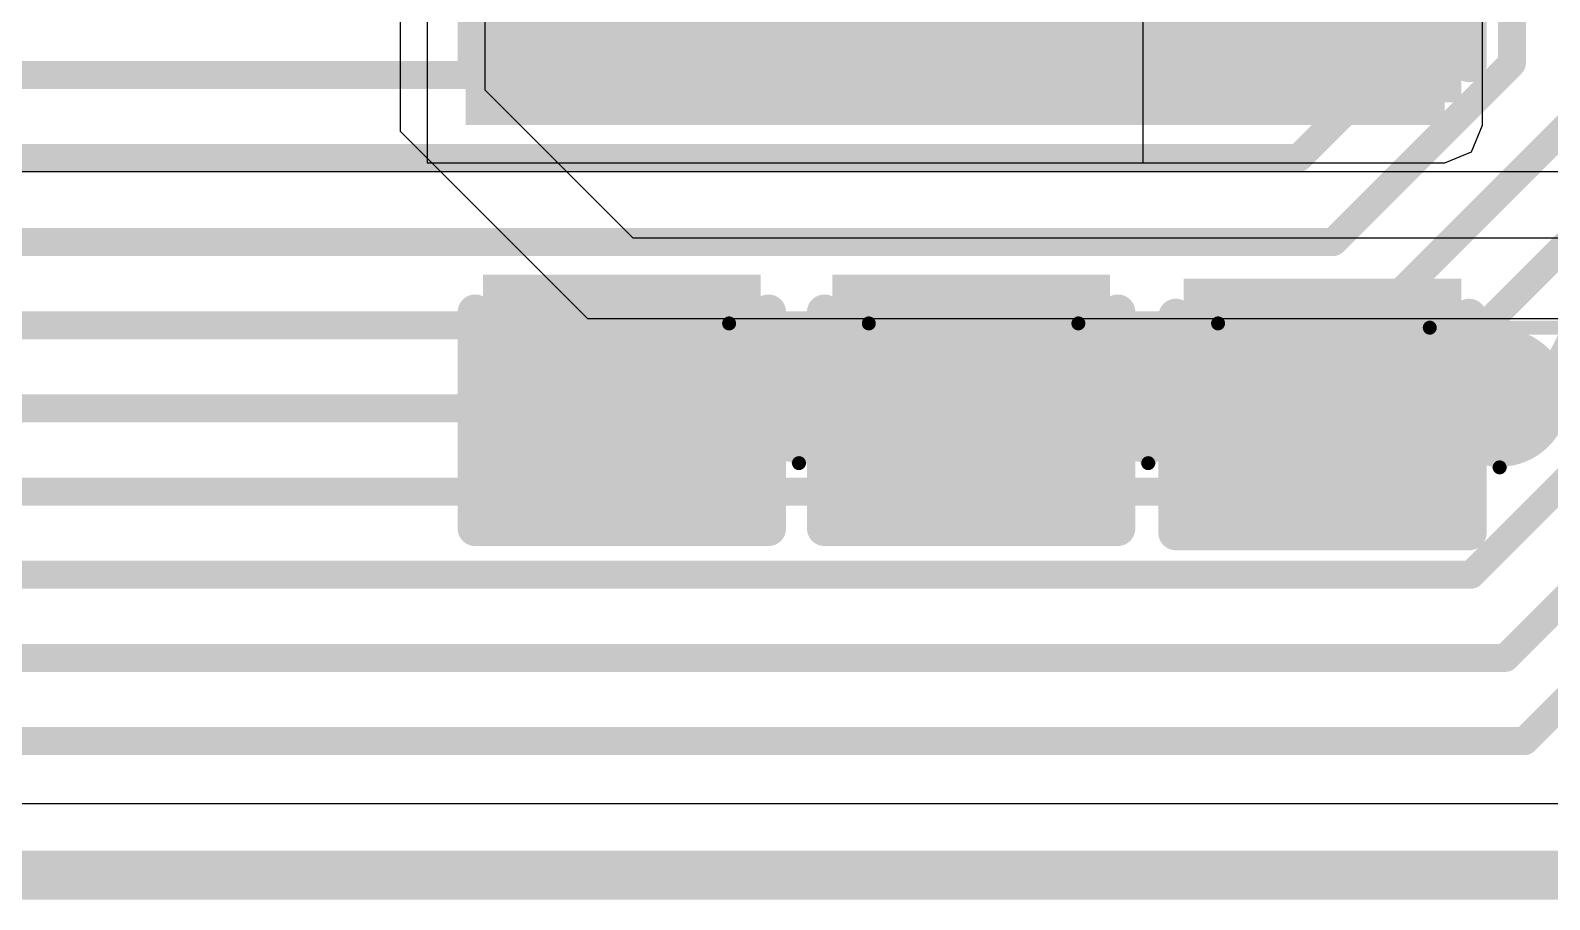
# Model space of a CAD drawing. Header units: inches. Extents: x -6 to 283, y -12 to 154.
# Drawn here: x 36.56 to 42.08, y -11.73 to -8.57 of the extents above; entities that cross this region are included whole.
import ezdxf

# ---------------------------------------------------------------- set-up
doc = ezdxf.new("R2010")
doc.units = ezdxf.units.IN
for name, color, linetype in [('Board Outline', 216, 'Continuous'), ('Bottom Layer', 5, 'Continuous'), ('Bottom Overlay', 54, 'Continuous'), ('Bottom Paste', 16, 'Continuous'), ('Bottom Solder', 6, 'Continuous'), ('Drill Drawing', 1, 'Continuous'), ('GND-1', 16, 'Continuous'), ('GND-2', 90, 'Continuous'), ('GND-3', 216, 'Continuous'), ('GND-4', 54, 'Continuous'), ('PWR-1', 156, 'Continuous'), ('PWR-2', 130, 'Continuous'), ('Signal L1', 76, 'Continuous'), ('Signal L2', 6, 'Continuous'), ('Top Layer', 1, 'Continuous'), ('Via Holes', 16, 'Continuous')]:
    doc.layers.add(name, color=color, linetype=linetype)

# ---------------------------------------------------------------- blocks, each defined once
blk = doc.blocks.new('C___0603_B_369')
at = {"layer": 'Bottom Layer'}
for points in [[(-1.143, -0.4445), (-1.143, 0.4445), (-0.381, 0.4445), (-0.381, -0.4445)], [(0.381, -0.4445), (0.381, 0.4445), (1.143, 0.4445), (1.143, -0.4445)]]:
    blk.add_hatch(color=5, dxfattribs=at).paths.add_polyline_path(points)
at = {"layer": 'Bottom Paste'}
for points in [[(-1.143, -0.4445), (-1.143, 0.4445), (-0.381, 0.4445), (-0.381, -0.4445)], [(0.381, -0.4445), (0.381, 0.4445), (1.143, 0.4445), (1.143, -0.4445)]]:
    blk.add_hatch(color=16, dxfattribs=at).paths.add_polyline_path(points)
at = {"layer": 'Bottom Solder'}
for points in [[(-1.203, -0.5045), (-1.203, 0.5045), (-0.321, 0.5045), (-0.321, -0.5045)], [(0.321, -0.5045), (0.321, 0.5045), (1.203, 0.5045), (1.203, -0.5045)]]:
    blk.add_hatch(color=6, dxfattribs=at).paths.add_polyline_path(points)
at = {"layer": 'Bottom Overlay'}
for points in [[(-1.2446, 0.5334, 0.127, 0.127, 0), (-1.2446, -0.5334, 0.127, 0.127, 0)], [(-1.2446, 0.5334, 0.127, 0.127, 0), (-0.4572, 0.5334, 0.127, 0.127, 0)], [(0.4572, 0.5334, 0.127, 0.127, 0), (1.2446, 0.5334, 0.127, 0.127, 0)], [(1.2446, 0.5334, 0.127, 0.127, 0), (1.2446, -0.5334, 0.127, 0.127, 0)], [(-0.4572, -0.5334, 0.127, 0.127, 0), (-1.2446, -0.5334, 0.127, 0.127, 0)], [(0.4572, -0.5334, 0.127, 0.127, 0), (1.2446, -0.5334, 0.127, 0.127, 0)]]:
    blk.add_lwpolyline(points, format="xyseb", dxfattribs=at)
for points in [[(-1.2764, 0.5334, 0.0635, 0.0635, 1), (-1.2128, 0.5334, 0.0635, 0.0635, 1)], [(-1.2764, 0.5334, 0.0635, 0.0635, 1), (-1.2128, 0.5334, 0.0635, 0.0635, 1)], [(-0.4889, 0.5334, 0.0635, 0.0635, 1), (-0.4254, 0.5334, 0.0635, 0.0635, 1)], [(0.4254, 0.5334, 0.0635, 0.0635, 1), (0.4889, 0.5334, 0.0635, 0.0635, 1)], [(1.2128, 0.5334, 0.0635, 0.0635, 1), (1.2764, 0.5334, 0.0635, 0.0635, 1)], [(1.2128, 0.5334, 0.0635, 0.0635, 1), (1.2764, 0.5334, 0.0635, 0.0635, 1)], [(-1.2764, -0.5334, 0.0635, 0.0635, 1), (-1.2128, -0.5334, 0.0635, 0.0635, 1)], [(-1.2764, -0.5334, 0.0635, 0.0635, 1), (-1.2128, -0.5334, 0.0635, 0.0635, 1)], [(-0.4889, -0.5334, 0.0635, 0.0635, 1), (-0.4254, -0.5334, 0.0635, 0.0635, 1)], [(0.4255, -0.5334, 0.0635, 0.0635, 1), (0.489, -0.5334, 0.0635, 0.0635, 1)], [(1.2128, -0.5334, 0.0635, 0.0635, 1), (1.2764, -0.5334, 0.0635, 0.0635, 1)], [(1.2128, -0.5334, 0.0635, 0.0635, 1), (1.2764, -0.5334, 0.0635, 0.0635, 1)]]:
    blk.add_lwpolyline(points, format="xyseb", close=True, dxfattribs=at)
blk = doc.blocks.new('C___0603_B_408')
at = {"layer": 'Bottom Layer'}
for points in [[(-1.143, -0.4445), (-1.143, 0.4445), (-0.381, 0.4445), (-0.381, -0.4445)], [(0.381, -0.4445), (0.381, 0.4445), (1.143, 0.4445), (1.143, -0.4445)]]:
    blk.add_hatch(color=5, dxfattribs=at).paths.add_polyline_path(points)
at = {"layer": 'Bottom Paste'}
for points in [[(-1.143, -0.4445), (-1.143, 0.4445), (-0.381, 0.4445), (-0.381, -0.4445)], [(0.381, -0.4445), (0.381, 0.4445), (1.143, 0.4445), (1.143, -0.4445)]]:
    blk.add_hatch(color=16, dxfattribs=at).paths.add_polyline_path(points)
at = {"layer": 'Bottom Solder'}
for points in [[(-1.203, -0.5045), (-1.203, 0.5045), (-0.321, 0.5045), (-0.321, -0.5045)], [(0.321, -0.5045), (0.321, 0.5045), (1.203, 0.5045), (1.203, -0.5045)]]:
    blk.add_hatch(color=6, dxfattribs=at).paths.add_polyline_path(points)
at = {"layer": 'Bottom Overlay'}
for points in [[(-1.2446, 0.5334, 0.127, 0.127, 0), (-1.2446, -0.5334, 0.127, 0.127, 0)], [(-1.2446, 0.5334, 0.127, 0.127, 0), (-0.4572, 0.5334, 0.127, 0.127, 0)], [(1.2446, 0.5334, 0.127, 0.127, 0), (0.4572, 0.5334, 0.127, 0.127, 0)], [(1.2446, 0.5334, 0.127, 0.127, 0), (1.2446, -0.5334, 0.127, 0.127, 0)], [(-1.2446, -0.5334, 0.127, 0.127, 0), (-0.4572, -0.5334, 0.127, 0.127, 0)], [(0.4572, -0.5334, 0.127, 0.127, 0), (1.2446, -0.5334, 0.127, 0.127, 0)]]:
    blk.add_lwpolyline(points, format="xyseb", dxfattribs=at)
for points in [[(-1.2764, 0.5334, 0.0635, 0.0635, 1), (-1.2128, 0.5334, 0.0635, 0.0635, 1)], [(-1.2764, 0.5334, 0.0635, 0.0635, 1), (-1.2128, 0.5334, 0.0635, 0.0635, 1)], [(-0.4889, 0.5334, 0.0635, 0.0635, 1), (-0.4254, 0.5334, 0.0635, 0.0635, 1)], [(0.4255, 0.5334, 0.0635, 0.0635, 1), (0.489, 0.5334, 0.0635, 0.0635, 1)], [(1.2128, 0.5334, 0.0635, 0.0635, 1), (1.2764, 0.5334, 0.0635, 0.0635, 1)], [(1.2128, 0.5334, 0.0635, 0.0635, 1), (1.2764, 0.5334, 0.0635, 0.0635, 1)], [(-1.2764, -0.5334, 0.0635, 0.0635, 1), (-1.2128, -0.5334, 0.0635, 0.0635, 1)], [(-1.2764, -0.5334, 0.0635, 0.0635, 1), (-1.2128, -0.5334, 0.0635, 0.0635, 1)], [(-0.4889, -0.5334, 0.0635, 0.0635, 1), (-0.4254, -0.5334, 0.0635, 0.0635, 1)], [(0.4255, -0.5334, 0.0635, 0.0635, 1), (0.489, -0.5334, 0.0635, 0.0635, 1)], [(1.2128, -0.5334, 0.0635, 0.0635, 1), (1.2764, -0.5334, 0.0635, 0.0635, 1)], [(1.2128, -0.5334, 0.0635, 0.0635, 1), (1.2764, -0.5334, 0.0635, 0.0635, 1)]]:
    blk.add_lwpolyline(points, format="xyseb", close=True, dxfattribs=at)
blk = doc.blocks.new('C___0603_B_410')
at = {"layer": 'Bottom Layer'}
for points in [[(-1.143, -0.4445), (-1.143, 0.4445), (-0.381, 0.4445), (-0.381, -0.4445)], [(0.381, -0.4445), (0.381, 0.4445), (1.143, 0.4445), (1.143, -0.4445)]]:
    blk.add_hatch(color=5, dxfattribs=at).paths.add_polyline_path(points)
at = {"layer": 'Bottom Paste'}
for points in [[(-1.143, -0.4445), (-1.143, 0.4445), (-0.381, 0.4445), (-0.381, -0.4445)], [(0.381, -0.4445), (0.381, 0.4445), (1.143, 0.4445), (1.143, -0.4445)]]:
    blk.add_hatch(color=16, dxfattribs=at).paths.add_polyline_path(points)
at = {"layer": 'Bottom Solder'}
for points in [[(-1.203, -0.5045), (-1.203, 0.5045), (-0.321, 0.5045), (-0.321, -0.5045)], [(0.321, -0.5045), (0.321, 0.5045), (1.203, 0.5045), (1.203, -0.5045)]]:
    blk.add_hatch(color=6, dxfattribs=at).paths.add_polyline_path(points)
at = {"layer": 'Bottom Overlay'}
for points in [[(-1.2446, 0.5334, 0.127, 0.127, 0), (-1.2446, -0.5334, 0.127, 0.127, 0)], [(-1.2446, 0.5334, 0.127, 0.127, 0), (-0.4572, 0.5334, 0.127, 0.127, 0)], [(0.4572, 0.5334, 0.127, 0.127, 0), (1.2446, 0.5334, 0.127, 0.127, 0)], [(1.2446, 0.5334, 0.127, 0.127, 0), (1.2446, -0.5334, 0.127, 0.127, 0)], [(-1.2446, -0.5334, 0.127, 0.127, 0), (-0.4572, -0.5334, 0.127, 0.127, 0)], [(0.4572, -0.5334, 0.127, 0.127, 0), (1.2446, -0.5334, 0.127, 0.127, 0)]]:
    blk.add_lwpolyline(points, format="xyseb", dxfattribs=at)
for points in [[(-1.2764, 0.5334, 0.0635, 0.0635, 1), (-1.2128, 0.5334, 0.0635, 0.0635, 1)], [(-1.2764, 0.5334, 0.0635, 0.0635, 1), (-1.2128, 0.5334, 0.0635, 0.0635, 1)], [(-0.4889, 0.5334, 0.0635, 0.0635, 1), (-0.4254, 0.5334, 0.0635, 0.0635, 1)], [(0.4254, 0.5334, 0.0635, 0.0635, 1), (0.4889, 0.5334, 0.0635, 0.0635, 1)], [(1.2128, 0.5334, 0.0635, 0.0635, 1), (1.2764, 0.5334, 0.0635, 0.0635, 1)], [(1.2128, 0.5334, 0.0635, 0.0635, 1), (1.2764, 0.5334, 0.0635, 0.0635, 1)], [(-1.2764, -0.5334, 0.0635, 0.0635, 1), (-1.2128, -0.5334, 0.0635, 0.0635, 1)], [(-1.2764, -0.5334, 0.0635, 0.0635, 1), (-1.2128, -0.5334, 0.0635, 0.0635, 1)], [(-0.4889, -0.5334, 0.0635, 0.0635, 1), (-0.4254, -0.5334, 0.0635, 0.0635, 1)], [(0.4254, -0.5334, 0.0635, 0.0635, 1), (0.4889, -0.5334, 0.0635, 0.0635, 1)], [(1.2128, -0.5334, 0.0635, 0.0635, 1), (1.2764, -0.5334, 0.0635, 0.0635, 1)], [(1.2128, -0.5334, 0.0635, 0.0635, 1), (1.2764, -0.5334, 0.0635, 0.0635, 1)]]:
    blk.add_lwpolyline(points, format="xyseb", close=True, dxfattribs=at)

msp = doc.modelspace()

# ---------------------------------------------------------------- hatches: boundary and pattern name
at = {"layer": 'Bottom Layer'}
for points in [[(38.1428, -8.7699), (40.2957, -8.7699), (40.2957, -6.5854), (38.1428, -6.5854)], [(38.1428, -8.913), (41.7031, -8.913), (41.7031, -7.8733), (38.1428, -7.8733)]]:
    msp.add_hatch(color=5, dxfattribs=at).paths.add_polyline_path(points)
h = msp.add_hatch(color=5, dxfattribs=at)
edge = h.paths.add_edge_path()
edge.add_arc((39.3549, -9.8882), 0.15, 0, 360)
h = msp.add_hatch(color=5, dxfattribs=at)
edge = h.paths.add_edge_path()
edge.add_arc((40.6249, -9.8882), 0.15, 0, 360)
h = msp.add_hatch(color=5, dxfattribs=at)
edge = h.paths.add_edge_path()
edge.add_arc((41.9027, -9.9037), 0.15, 0, 360)
at = {"layer": 'Bottom Solder'}
h = msp.add_hatch(color=6, dxfattribs=at)
edge = h.paths.add_edge_path()
edge.add_arc((39.3549, -9.8882), 0.2516, 0, 360)
h = msp.add_hatch(color=6, dxfattribs=at)
edge = h.paths.add_edge_path()
edge.add_arc((40.6249, -9.8882), 0.2516, 0, 360)
h = msp.add_hatch(color=6, dxfattribs=at)
edge = h.paths.add_edge_path()
edge.add_arc((41.9027, -9.9037), 0.2516, 0, 360)
at = {"layer": 'GND-4'}
h = msp.add_hatch(color=54, dxfattribs=at)
edge = h.paths.add_edge_path()
edge.add_arc((39.3549, -9.8882), 0.15, 0, 360)
h = msp.add_hatch(color=54, dxfattribs=at)
edge = h.paths.add_edge_path()
edge.add_arc((40.6249, -9.8882), 0.15, 0, 360)
h = msp.add_hatch(color=54, dxfattribs=at)
edge = h.paths.add_edge_path()
edge.add_arc((41.9027, -9.9037), 0.15, 0, 360)
at = {"layer": 'Signal L2'}
h = msp.add_hatch(color=6, dxfattribs=at)
edge = h.paths.add_edge_path()
edge.add_arc((39.3549, -9.8882), 0.15, 0, 360)
h = msp.add_hatch(color=6, dxfattribs=at)
edge = h.paths.add_edge_path()
edge.add_arc((40.6249, -9.8882), 0.15, 0, 360)
h = msp.add_hatch(color=6, dxfattribs=at)
edge = h.paths.add_edge_path()
edge.add_arc((41.9027, -9.9037), 0.15, 0, 360)
at = {"layer": 'Via Holes'}
h = msp.add_hatch(color=7, dxfattribs=at)
edge = h.paths.add_edge_path()
edge.add_arc((39.3549, -9.8882), 0.075, 0, 360)
h = msp.add_hatch(color=7, dxfattribs=at)
edge = h.paths.add_edge_path()
edge.add_arc((40.6249, -9.8882), 0.075, 0, 360)
h = msp.add_hatch(color=7, dxfattribs=at)
edge = h.paths.add_edge_path()
edge.add_arc((41.9027, -9.9037), 0.075, 0, 360)

# ---------------------------------------------------------------- linework, layer by layer
at = {"layer": 'Board Outline'}
msp.add_lwpolyline([(12.0364, -11.6401, 0.1778, 0.1778, 0), (75.4223, -11.6401, 0.1778, 0.1778, 0)], format="xyseb", dxfattribs=at)
at = {"layer": 'Bottom Layer'}
for p, q in [((38.0034, -5.9354), (38.0034, -9.0505)), ((38.0034, -5.9354), (38.0034, -9.0505)), ((40.6066, -9.0505), (40.6066, -5.9354)), ((41.8406, -8.913), (41.8406, -7.8733)), ((41.8003, -9.0102), (41.8406, -8.913)), ((38.0034, -9.0505), (40.6066, -9.0505)), ((38.0034, -9.0505), (41.7031, -9.0505)), ((41.7031, -9.0505), (41.8003, -9.0102)), ((42.7684, -11.3812), (36.4979, -11.3812))]:
    msp.add_line(p, q, dxfattribs=at)
at = {"layer": 'Drill Drawing'}
for points in [[(39.1009, -9.6342, 0.0508, 0.0508, 0), (39.6089, -9.6342, 0.0508, 0.0508, 0)], [(39.1009, -9.6342, 0.0508, 0.0508, 0), (39.3549, -10.1422, 0.0508, 0.0508, 0)], [(39.3549, -10.1422, 0.0508, 0.0508, 0), (39.6089, -9.6342, 0.0508, 0.0508, 0)], [(40.3709, -9.6342, 0.0508, 0.0508, 0), (40.8789, -9.6342, 0.0508, 0.0508, 0)], [(40.3709, -9.6342, 0.0508, 0.0508, 0), (40.6249, -10.1422, 0.0508, 0.0508, 0)], [(40.6249, -10.1422, 0.0508, 0.0508, 0), (40.8789, -9.6342, 0.0508, 0.0508, 0)], [(41.6487, -9.6497, 0.0508, 0.0508, 0), (42.1567, -9.6497, 0.0508, 0.0508, 0)], [(41.6487, -9.6497, 0.0508, 0.0508, 0), (41.9027, -10.1577, 0.0508, 0.0508, 0)], [(41.9027, -10.1577, 0.0508, 0.0508, 0), (42.1567, -9.6497, 0.0508, 0.0508, 0)]]:
    msp.add_lwpolyline(points, format="xyseb", dxfattribs=at)
for points in [[(39.0882, -9.6342, 0.0254, 0.0254, 1), (39.1136, -9.6342, 0.0254, 0.0254, 1)], [(39.0882, -9.6342, 0.0254, 0.0254, 1), (39.1136, -9.6342, 0.0254, 0.0254, 1)], [(39.5962, -9.6342, 0.0254, 0.0254, 1), (39.6216, -9.6342, 0.0254, 0.0254, 1)], [(39.5962, -9.6342, 0.0254, 0.0254, 1), (39.6216, -9.6342, 0.0254, 0.0254, 1)], [(40.3582, -9.6342, 0.0254, 0.0254, 1), (40.3836, -9.6342, 0.0254, 0.0254, 1)], [(40.3582, -9.6342, 0.0254, 0.0254, 1), (40.3836, -9.6342, 0.0254, 0.0254, 1)], [(40.8662, -9.6342, 0.0254, 0.0254, 1), (40.8916, -9.6342, 0.0254, 0.0254, 1)], [(40.8662, -9.6342, 0.0254, 0.0254, 1), (40.8916, -9.6342, 0.0254, 0.0254, 1)], [(41.636, -9.6497, 0.0254, 0.0254, 1), (41.6614, -9.6497, 0.0254, 0.0254, 1)], [(41.636, -9.6497, 0.0254, 0.0254, 1), (41.6614, -9.6497, 0.0254, 0.0254, 1)], [(39.3422, -10.1422, 0.0254, 0.0254, 1), (39.3676, -10.1422, 0.0254, 0.0254, 1)], [(39.3422, -10.1422, 0.0254, 0.0254, 1), (39.3676, -10.1422, 0.0254, 0.0254, 1)], [(40.6122, -10.1422, 0.0254, 0.0254, 1), (40.6376, -10.1422, 0.0254, 0.0254, 1)], [(40.6122, -10.1422, 0.0254, 0.0254, 1), (40.6376, -10.1422, 0.0254, 0.0254, 1)], [(41.89, -10.1577, 0.0254, 0.0254, 1), (41.9154, -10.1577, 0.0254, 0.0254, 1)], [(41.89, -10.1577, 0.0254, 0.0254, 1), (41.9154, -10.1577, 0.0254, 0.0254, 1)]]:
    msp.add_lwpolyline(points, format="xyseb", close=True, dxfattribs=at)
at = {"layer": 'GND-1'}
msp.add_line((42.8387, -11.3812), (36.4979, -11.3812), dxfattribs=at)
at = {"layer": 'GND-2'}
msp.add_line((42.8387, -11.3812), (36.4979, -11.3812), dxfattribs=at)
at = {"layer": 'GND-3'}
msp.add_line((42.8387, -11.3812), (36.4979, -11.3812), dxfattribs=at)
at = {"layer": 'GND-4'}
msp.add_line((42.8387, -11.3812), (36.4979, -11.3812), dxfattribs=at)
at = {"layer": 'PWR-1'}
for p, q in [((38.2139, -8.7861), (38.2139, -5.5796)), ((37.9052, -6.6525), (37.9052, -8.9352)), ((38.7523, -9.3245), (38.2139, -8.7861)), ((37.9052, -8.9352), (38.5865, -9.6165)), ((60.7031, -9.3243), (38.7523, -9.3245)), ((38.5865, -9.6165), (60.9872, -9.6165)), ((65.2074, -11.3812), (36.4979, -11.3812))]:
    msp.add_line(p, q, dxfattribs=at)
at = {"layer": 'PWR-2'}
msp.add_line((42.8387, -11.3812), (36.4979, -11.3812), dxfattribs=at)
at = {"layer": 'Signal L1'}
for p, q in [((36.4696, -9.0814), (52.3956, -9.0814)), ((42.8387, -11.3812), (36.4979, -11.3812))]:
    msp.add_line(p, q, dxfattribs=at)
at = {"layer": 'Top Layer'}
for points in [[(41.9473, -8.6887, 0.1016, 0.1016, 0), (41.9473, -7.0958, 0.1016, 0.1016, 0)], [(41.0461, -8.7307, 0.1016, 0.1016, 0), (41.4393, -8.3376, 0.1016, 0.1016, 0)], [(41.1714, -9.0331, 0.1016, 0.1016, 0), (41.6933, -8.5112, 0.1016, 0.1016, 0)], [(41.2977, -9.3383, 0.1016, 0.1016, 0), (41.9473, -8.6887, 0.1016, 0.1016, 0)], [(36.2452, -8.7307, 0.1016, 0.1016, 0), (41.0461, -8.7307, 0.1016, 0.1016, 0)], [(41.423, -9.6407, 0.1016, 0.1016, 0), (42.2013, -8.8624, 0.1016, 0.1016, 0)], [(35.896, -9.0331, 0.1016, 0.1016, 0), (41.1714, -9.0331, 0.1016, 0.1016, 0)], [(41.5483, -9.9431, 0.1016, 0.1016, 0), (42.4553, -9.0361, 0.1016, 0.1016, 0)], [(41.6735, -10.2455, 0.1016, 0.1016, 0), (42.7093, -9.2097, 0.1016, 0.1016, 0)], [(36.2449, -9.3383, 0.1016, 0.1016, 0), (41.2977, -9.3383, 0.1016, 0.1016, 0)], [(41.7988, -10.5479, 0.1016, 0.1016, 0), (42.9633, -9.3834, 0.1016, 0.1016, 0)], [(41.924, -10.8503, 0.1016, 0.1016, 0), (43.2173, -9.557, 0.1016, 0.1016, 0)], [(35.8936, -9.6407, 0.1016, 0.1016, 0), (41.423, -9.6407, 0.1016, 0.1016, 0)], [(41.9936, -11.1527, 0.1016, 0.1016, 0), (43.4586, -9.6877, 0.1016, 0.1016, 0)], [(36.2449, -9.9431, 0.1016, 0.1016, 0), (41.5483, -9.9431, 0.1016, 0.1016, 0)], [(35.8936, -10.2455, 0.1016, 0.1016, 0), (41.6735, -10.2455, 0.1016, 0.1016, 0)], [(36.2449, -10.5479, 0.1016, 0.1016, 0), (41.7988, -10.5479, 0.1016, 0.1016, 0)], [(35.8936, -10.8503, 0.1016, 0.1016, 0), (41.924, -10.8503, 0.1016, 0.1016, 0)], [(36.2449, -11.1527, 0.1016, 0.1016, 0), (41.9936, -11.1527, 0.1016, 0.1016, 0)]]:
    msp.add_lwpolyline(points, format="xyseb", dxfattribs=at)
for points in [[(41.9219, -8.6887, 0.0508, 0.0508, 1), (41.9727, -8.6887, 0.0508, 0.0508, 1)], [(41.9219, -8.6887, 0.0508, 0.0508, 1), (41.9727, -8.6887, 0.0508, 0.0508, 1)], [(41.0207, -8.7307, 0.0508, 0.0508, 1), (41.0715, -8.7307, 0.0508, 0.0508, 1)], [(41.0207, -8.7307, 0.0508, 0.0508, 1), (41.0715, -8.7307, 0.0508, 0.0508, 1)], [(41.146, -9.0331, 0.0508, 0.0508, 1), (41.1968, -9.0331, 0.0508, 0.0508, 1)], [(41.146, -9.0331, 0.0508, 0.0508, 1), (41.1968, -9.0331, 0.0508, 0.0508, 1)], [(41.2723, -9.3383, 0.0508, 0.0508, 1), (41.3231, -9.3383, 0.0508, 0.0508, 1)], [(41.2723, -9.3383, 0.0508, 0.0508, 1), (41.3231, -9.3383, 0.0508, 0.0508, 1)], [(41.3976, -9.6407, 0.0508, 0.0508, 1), (41.4484, -9.6407, 0.0508, 0.0508, 1)], [(41.3976, -9.6407, 0.0508, 0.0508, 1), (41.4484, -9.6407, 0.0508, 0.0508, 1)], [(41.5229, -9.9431, 0.0508, 0.0508, 1), (41.5737, -9.9431, 0.0508, 0.0508, 1)], [(41.5229, -9.9431, 0.0508, 0.0508, 1), (41.5737, -9.9431, 0.0508, 0.0508, 1)], [(41.6481, -10.2455, 0.0508, 0.0508, 1), (41.6989, -10.2455, 0.0508, 0.0508, 1)], [(41.6481, -10.2455, 0.0508, 0.0508, 1), (41.6989, -10.2455, 0.0508, 0.0508, 1)], [(41.7734, -10.5479, 0.0508, 0.0508, 1), (41.8242, -10.5479, 0.0508, 0.0508, 1)], [(41.7734, -10.5479, 0.0508, 0.0508, 1), (41.8242, -10.5479, 0.0508, 0.0508, 1)], [(41.8986, -10.8503, 0.0508, 0.0508, 1), (41.9494, -10.8503, 0.0508, 0.0508, 1)], [(41.8986, -10.8503, 0.0508, 0.0508, 1), (41.9494, -10.8503, 0.0508, 0.0508, 1)], [(41.9682, -11.1527, 0.0508, 0.0508, 1), (42.019, -11.1527, 0.0508, 0.0508, 1)], [(41.9682, -11.1527, 0.0508, 0.0508, 1), (42.019, -11.1527, 0.0508, 0.0508, 1)]]:
    msp.add_lwpolyline(points, format="xyseb", close=True, dxfattribs=at)

# ---------------------------------------------------------------- block references
at = {"rotation": 90}
for name, p in [('C___0603_B_369', (38.7109, -9.1354)), ('C___0603_B_408', (39.9809, -9.1354)), ('C___0603_B_410', (41.2586, -9.1509))]:
    msp.add_blockref(name, p, dxfattribs=at)

doc.saveas('drawing.dxf')
